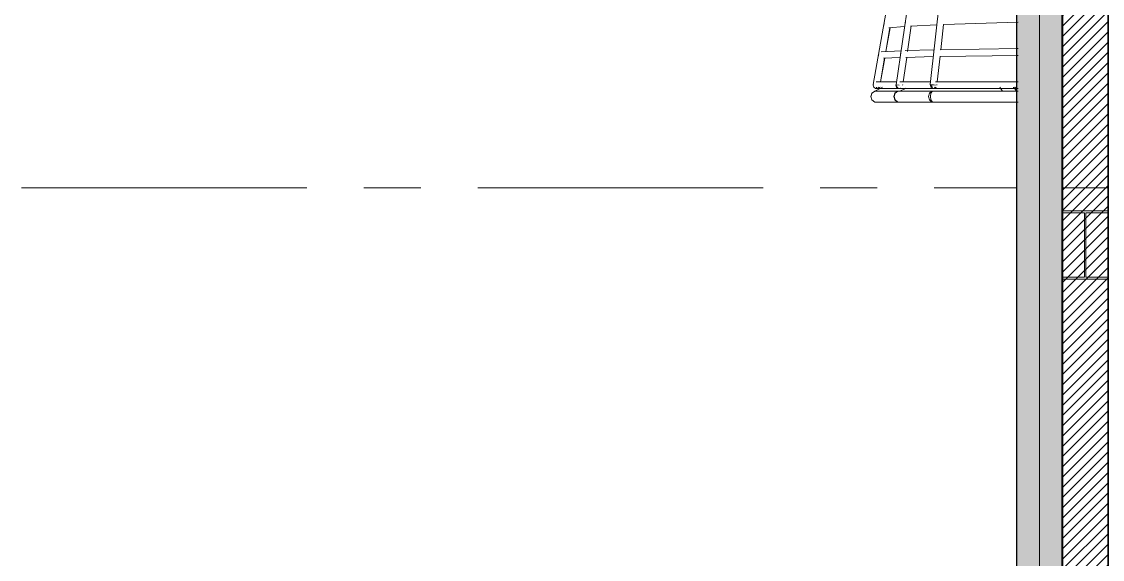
# Model space of a CAD drawing. Header units: millimetres. Extents: x 886808 to 1650903, y -1008069 to 230892.
# Drawn here: x 1015593 to 1020330, y -557378 to -555022 of the extents above; entities that cross this region are included whole.
import ezdxf
from ezdxf.xclip import XClip

# ---------------------------------------------------------------- set-up
doc = ezdxf.new("R2010")
doc.units = ezdxf.units.MM
doc.header["$XCLIPFRAME"] = 0
doc.linetypes.add('ACAD_ISO07W100', pattern=[3, 0, -3])
doc.linetypes.add('CENTER', pattern=[2, 1.25, -0.25, 0.25, -0.25])
doc.layers.get('0').update_dxf_attribs({"lineweight": 0})
for name, color, linetype, lineweight in [('01- NET TUONG- 242', 242, 'Continuous', 40), ('8l NET TO', 8, 'Continuous', 9), ('A-GENM', 13, 'Continuous', 5), ('A-GLAZ-CURT', 52, 'Continuous', 5), ('A-Wall', 113, 'Continuous', 30), ('A_Dim', 8, 'Continuous', 5), ('i_hatch', 250, 'Continuous', 0)]:
    doc.layers.add(name, color=color, linetype=linetype, lineweight=lineweight)
doc.layers.add('SCA1-ARC-1-concrete_block_1_c', color=141, linetype='Continuous')

# ---------------------------------------------------------------- blocks, each defined once
blk = doc.blocks.new('*U154')
at = {"linetype": 'ACAD_ISO07W100', "ltscale": 1000, "transparency": 33554636}
blk.add_wipeout([(0, 0), (0, 100), (13300, 100), (13300, 0)], dxfattribs=at)
at = {"layer": 'i_hatch', "transparency": 33554636}
h = blk.add_hatch(dxfattribs=at)
h.set_pattern_fill('BT-01', color=256, scale=10, angle=90, style=0, pattern_type=2)
h.set_pattern_definition([(140, (34848.997, -41770.634), (6.275213, 71.72602), [7.5, -82.5]), (85, (34849, -41770.634), (-75.21921, -13.87513), [6, -66]), (190.4514, (34849.52, -41764.66), (-68.94395, 57.85094), [6.37402, -70.11421]), (136.1842, (34829, -41770.63), (16.5519, 106.7241), [11.25, -123.75]), (186.6356, (34830.38, -41761.74), (-97.41179, 93.46627), [9.56103, -105.1713]), (81.1842, (34829, -41770.63), (-97.41186, 93.4662), [9, -99]), (111, (34833.997, -41760.634), (40.26189, 59.690705), [7.5, -82.5]), (56, (34834, -41760.634), (-72.515, 24.33153), [6, -66]), (161.4514, (34837.35, -41755.66), (-32.25305, 84.02226), [6.37402, -70.11421]), (127.5, (34848.997, -41770.634), (-33.289385, 1.215986), [0, -65.2, 0, -67, 0, -66.25]), (97.5, (34848.997, -41770.634), (-39.441171, 26.306954), [0, -38.2, 0, -63.7, 0, -25.25]), (57.5, (34848.997, -41792.934), (2.255487, 53.382244), [0, -25, 0, -78, 0, -103.5]), (47.5, (34848.997, -41802.934), (-10.0105, 58.318617), [0, -32.5, 0, -51.8, 0, -73.5]), (135, (34848.997, -41770.634), (-30.052038, -30.052038), []), (135, (34836.747, -41770.634), (-30.052038, -30.052038), [])])
h.paths.add_polyline_path([(13300, 0), (13300, 100), (0, 100), (0, 0)])
at = {"transparency": 33554636}
blk.add_lwpolyline([(0, 0), (0, 100), (13300, 100), (13300, 0)], close=True, dxfattribs=at)
blk = doc.blocks.new('*U155')
at = {"linetype": 'ACAD_ISO07W100', "ltscale": 1000, "transparency": 33554636}
blk.add_wipeout([(0, 0), (0, 100), (12500, 100), (12500, 0)], dxfattribs=at)
at = {"layer": 'i_hatch', "transparency": 33554636}
h = blk.add_hatch(dxfattribs=at)
h.set_pattern_fill('BT-01', color=256, scale=10, angle=90, style=0, pattern_type=2)
h.set_pattern_definition([(140, (34048.997, -41770.634), (6.275213, 71.72602), [7.5, -82.5]), (85, (34049, -41770.634), (-75.21921, -13.87513), [6, -66]), (190.4514, (34049.52, -41764.66), (-68.94395, 57.85094), [6.37402, -70.11421]), (136.1842, (34029, -41770.63), (16.5519, 106.7241), [11.25, -123.75]), (186.6356, (34030.38, -41761.74), (-97.41179, 93.46627), [9.56103, -105.1713]), (81.1842, (34029, -41770.63), (-97.41186, 93.4662), [9, -99]), (111, (34033.997, -41760.634), (40.26189, 59.690705), [7.5, -82.5]), (56, (34034, -41760.634), (-72.515, 24.33153), [6, -66]), (161.4514, (34037.35, -41755.66), (-32.25305, 84.02226), [6.37402, -70.11421]), (127.5, (34048.997, -41770.634), (-33.289385, 1.215986), [0, -65.2, 0, -67, 0, -66.25]), (97.5, (34048.997, -41770.634), (-39.441171, 26.306954), [0, -38.2, 0, -63.7, 0, -25.25]), (57.5, (34048.997, -41792.934), (2.255487, 53.382244), [0, -25, 0, -78, 0, -103.5]), (47.5, (34048.997, -41802.934), (-10.0105, 58.318617), [0, -32.5, 0, -51.8, 0, -73.5]), (135, (34048.997, -41770.634), (-30.052038, -30.052038), []), (135, (34036.747, -41770.634), (-30.052038, -30.052038), [])])
h.paths.add_polyline_path([(12500, 0), (12500, 100), (0, 100), (0, 0)])
at = {"transparency": 33554636}
blk.add_lwpolyline([(0, 0), (0, 100), (12500, 100), (12500, 0)], close=True, dxfattribs=at)
blk = doc.blocks.new('A$C721F1166')
at = {"layer": 'A-GLAZ-CURT', "transparency": 33554636}
blk.add_lwpolyline([(97, 9), (97, 291), (0, 291), (0, 300), (200, 300), (200, 291), (103, 291), (103, 9), (200, 9), (200, 0), (0, 0), (0, 9)], close=True, dxfattribs=at)
blk = doc.blocks.new('A$C41046D4A')
at = {"transparency": 33554636}
for p, q in [((8479.1, 1451.8), (7879.1, 5551.6)), ((8329.2, 1453), (7881.1, 5535.3)), ((8579, 1452.2), (8510.1, 1843.7)), ((7877.1, 1727.5), (8269.7, 1716.2)), ((8269.7, 1716.2), (8271.2, 1716.1)), ((8283.4, 1605.3), (8271.2, 1716.5)), ((8300.5, 1714.6), (8416.4, 1708.5)), ((8428.9, 1597.6), (8412.4, 1710.4)), ((8438.3, 1725), (8438.1, 1725.4)), ((8438.2, 1724.5), (8438.3, 1725)), ((8439.7, 1723.1), (8439.2, 1724.4)), ((8439.5, 1722.6), (8439.7, 1723.1)), ((8441.8, 1706.9), (8511.6, 1700.7)), ((8533.4, 1714.8), (8532.1, 1718.8)), ((8533.4, 1714.8), (8533.4, 1711.4)), ((8523.6, 1597.5), (8504.8, 1701.3)), ((8524.5, 1597.5), (8506.2, 1701.2)), ((7877.1, 1611.2), (8286.4, 1605.3)), ((7877.1, 1581.5), (8286.8, 1575.6)), ((8298.9, 1464), (8286.5, 1577.2)), ((8312.5, 1604.7), (8440.1, 1601.3)), ((8315.8, 1574.9), (8436.8, 1571.7)), ((8448.5, 1464), (8432.7, 1571.8)), ((8457.4, 1600.3), (8543.9, 1596.6)), ((8458.3, 1588.6), (8457.9, 1589.4)), ((8458.1, 1587.6), (8458.3, 1588.6)), ((8459.7, 1586.4), (8459.2, 1588)), ((8459.5, 1585.9), (8459.7, 1586.4)), ((8461.6, 1571.2), (8534.8, 1568.1)), ((8547.9, 1464), (8528.9, 1568.8)), ((8548, 1464), (8529.6, 1568.7)), ((8556.7, 1582.3), (8555.5, 1586)), ((8556.7, 1582.3), (8556.7, 1579)), ((7863.3, 1434.9), (8020.1, 1434.9)), ((8319.3, 1423.5), (7869.3, 1423.5)), ((7959.5, 1435.5), (7869.7, 1435.5)), ((7877.1, 1464.6), (8303.9, 1464.6)), ((7877.1, 1464), (8305.9, 1464)), ((7963.3, 1441), (7951.1, 1423.5)), ((7959.8, 1435.9), (7952.9, 1441)), ((7960.5, 1435.6), (7953, 1441)), ((7959.9, 1435.5), (7959.5, 1435.5)), ((7960.3, 1435.5), (7959.8, 1435.9)), ((7960.3, 1435.5), (7959.9, 1435.5)), ((7960.4, 1435.5), (7960.3, 1435.5)), ((7965, 1435.5), (7960.4, 1435.5)), ((7965.1, 1435.6), (7960.5, 1435.6)), ((7965, 1441), (7965, 1435.5)), ((7965.1, 1435.5), (7965, 1435.5)), ((7965, 1435.5), (7965, 1435.5)), ((7965.1, 1435.5), (8020.5, 1435.5)), ((8024.3, 1441), (8012.2, 1423.5)), ((8439.3, 1434.9), (8020.1, 1434.9)), ((8020.5, 1435.5), (8310.9, 1435.5)), ((8300.5, 1449.8), (8300.2, 1452.3)), ((8310.9, 1435.5), (8304.1, 1441)), ((8306.7, 1449.8), (8315.5, 1450.9)), ((8312.4, 1435.5), (8308.3, 1441)), ((8312.4, 1435.5), (8310.9, 1435.5)), ((8317.6, 1435.5), (8312.4, 1435.5)), ((8315, 1449.8), (8314.9, 1450.8)), ((8315.5, 1450.9), (8324.2, 1451.6)), ((8321.7, 1441), (8317.6, 1435.5)), ((8319.1, 1435.5), (8317.6, 1435.5)), ((8320.5, 1436.6), (8319.1, 1435.5)), ((8319.1, 1435.5), (8438.2, 1435.5)), ((8319.3, 1423.5), (8326.2, 1414.5)), ((8319.3, 1423.5), (8321.9, 1423.5)), ((8323.3, 1449.8), (8321.7, 1441)), ((8321.9, 1423.5), (8333.1, 1414.5)), ((8321.9, 1423.5), (8471.9, 1423.5)), ((8323, 1451.5), (8323.3, 1449.8)), ((8329, 1450.9), (8323.3, 1449.8)), ((8323.3, 1449.8), (8328.4, 1449.8)), ((8323.3, 1449.8), (8328.4, 1449.8)), ((8323.3, 1449.8), (8328.4, 1449.8)), ((8325.9, 1441), (8323.4, 1438.9)), ((8324.2, 1451.6), (8329.3, 1451.6)), ((8326.2, 1442.2), (8325.9, 1441)), ((8328.4, 1449.8), (8326.5, 1443.1)), ((8327.7, 1452.3), (8328.4, 1449.8)), ((8327.9, 1464.6), (8460.3, 1464.6)), ((8328, 1464), (8462.7, 1464)), ((8329.3, 1451.6), (8329, 1450.9)), ((8329.3, 1451.6), (8329.3, 1452.3)), ((8438.2, 1435.5), (8436.2, 1436.5)), ((8462.1, 1423.5), (8438.2, 1435.5)), ((8438.2, 1435.5), (8460.4, 1435.5)), ((8439.3, 1434.9), (8463.1, 1434.9)), ((8450.6, 1449.8), (8450.2, 1452.3)), ((8459.1, 1436.5), (8460.4, 1435.5)), ((8460.9, 1435.5), (8459.6, 1436.5)), ((8460.2, 1436.5), (8463.1, 1434.9)), ((8460.4, 1435.5), (8460.9, 1435.5)), ((8460.9, 1435.5), (8462, 1435.5)), ((8465, 1435.5), (8462, 1435.5)), ((8463.1, 1434.9), (8471.3, 1436.5)), ((8465, 1449.8), (8477.9, 1451.7)), ((8465, 1436.5), (8465, 1435.5)), ((8466.1, 1435.5), (8465, 1435.5)), ((8469.1, 1435.5), (8466.1, 1435.5)), ((8470.4, 1436.5), (8469.1, 1435.5)), ((8469.6, 1435.5), (8469.1, 1435.5)), ((8469.6, 1435.5), (8470.9, 1436.5)), ((8469.6, 1435.5), (8548.9, 1435.5)), ((8471.3, 1436.5), (8475.1, 1441)), ((8471.9, 1437.2), (8476.9, 1441)), ((8471.9, 1423.5), (8483.1, 1414.5)), ((8471.9, 1423.5), (8472.6, 1423.5)), ((8472.6, 1423.5), (8484.9, 1414.5)), ((8472.6, 1423.5), (8572.6, 1423.5)), ((8475.9, 1441), (8473.4, 1438.9)), ((8476.2, 1442.2), (8475.9, 1441)), ((8476.2, 1442.2), (8477, 1443.1)), ((8477.5, 1446.5), (8476.5, 1443.1)), ((8476.9, 1441), (8479.7, 1449.8)), ((8477, 1443.1), (8477.5, 1446.5)), ((8477.3, 1464), (8567.1, 1464)), ((8478.4, 1449.8), (8477.5, 1446.5)), ((8478.2, 1452.3), (8477.6, 1453.6)), ((8477.8, 1451.8), (8478.4, 1449.8)), ((8477.9, 1449.8), (8478.2, 1452.3)), ((8477.9, 1451.7), (8479.1, 1451.8)), ((8478.4, 1449.8), (8479.7, 1449.8)), ((8478.4, 1449.8), (8479.7, 1449.8)), ((8478.4, 1449.8), (8479.7, 1449.8)), ((8479.7, 1449.8), (8479.1, 1451.8)), ((8479.1, 1451.8), (8479.1, 1451.8)), ((8548.9, 1435.5), (8538, 1441)), ((8548.9, 1435.5), (8560.4, 1435.5)), ((8572.7, 1423.5), (8548.9, 1435.5)), ((8549.5, 1441), (8549.4, 1441)), ((8560.1, 1435.6), (8549.5, 1441)), ((8557.7, 1437.4), (8552.9, 1441)), ((8558.5, 1436.8), (8553, 1441)), ((8560.4, 1435.6), (8553.1, 1441)), ((8560.1, 1435.6), (8558.5, 1436.8)), ((8560.2, 1435.6), (8560.1, 1435.6)), ((8569.3, 1435.6), (8560.2, 1435.6)), ((8560.4, 1435.5), (8560.3, 1435.6)), ((8560.4, 1435.5), (8560.4, 1435.6)), ((8569.6, 1435.5), (8560.4, 1435.5)), ((8560.4, 1435.5), (8560.4, 1435.5)), ((8565, 1441), (8565, 1435.6)), ((8565, 1435.6), (8565, 1435.5)), ((8576.7, 1441), (8569.3, 1435.6)), ((8569.6, 1435.5), (8577.1, 1441)), ((8576.9, 1441), (8569.6, 1435.5)), ((8569.6, 1435.5), (8569.6, 1435.5)), ((8572.6, 1423.5), (8572.7, 1423.5)), ((8572.6, 1423.5), (8572.7, 1423.4)), ((8572.7, 1423.5), (8572.9, 1423.4)), ((8572.7, 1423.4), (8573, 1423.4)), ((8572.7, 1423.4), (8584.9, 1414.5)), ((8572.9, 1423.4), (8578.1, 1419.7)), ((8573, 1423.4), (8585.1, 1414.4)), ((8579.7, 1449.8), (8576.9, 1441)), ((8577.1, 1441), (8580, 1449.8)), ((8578.4, 1452.1), (8579, 1452.2)), ((8580, 1449.8), (8578.9, 1453.2)), ((8579, 1452.2), (8579.3, 1451.2)), ((8579.3, 1451.2), (8579.7, 1449.8)), ((7869.3, 1376), (8319.3, 1376)), ((8326.2, 1385.1), (8319.3, 1376)), ((8321.9, 1376), (8319.3, 1376)), ((8333.1, 1385.1), (8321.9, 1376)), ((8321.9, 1376), (8471.9, 1376)), ((8326.2, 1414.5), (8328.9, 1399.8)), ((8328.9, 1399.8), (8326.2, 1385.1)), ((8333.1, 1414.5), (8337.4, 1399.8)), ((8337.4, 1399.8), (8333.1, 1385.1)), ((8483.1, 1385.1), (8471.9, 1376)), ((8472.6, 1376), (8471.9, 1376)), ((8484.9, 1385.1), (8472.6, 1376)), ((8472.6, 1376), (8572.6, 1376)), ((8483.1, 1414.5), (8487.4, 1399.8)), ((8487.4, 1399.8), (8483.1, 1385.1)), ((8485.7, 1411.7), (8483.6, 1412.8)), ((8484.9, 1414.5), (8489.6, 1399.8)), ((8489.6, 1399.8), (8484.9, 1385.1)), ((8584.9, 1385.1), (8572.6, 1376)), ((8572.7, 1376), (8572.6, 1376)), ((8585.2, 1385.1), (8572.7, 1376)), ((8578.1, 1419.7), (8585.2, 1414.5)), ((8584.9, 1414.5), (8589.6, 1399.8)), ((8589.6, 1399.8), (8584.9, 1385.1)), ((8585.1, 1414.4), (8588.8, 1402.2)), ((8585.2, 1414.5), (8590, 1399.8)), ((8590, 1399.8), (8585.2, 1385.1))]:
    blk.add_line(p, q, dxfattribs=at)
blk = doc.blocks.new('*U156')
at = {"linetype": 'ByBlock', "transparency": 33554636}
h = blk.add_hatch(dxfattribs=at)
h.set_pattern_fill('ANSI31', color=8, scale=10, angle=90, style=0)
h.set_pattern_definition([(135, (99.99, 11200), (-22.45064, -22.45064), [])])
h.paths.add_polyline_path([(0, 0), (200, 0), (200, 12200), (0, 12200)])
at = {"layer": '01- NET TUONG- 242', "linetype": 'ByBlock', "transparency": 33554636}
blk.add_lwpolyline([(0, 0), (200, 0), (200, 12200), (0, 12200)], close=True, dxfattribs=at)

msp = doc.modelspace()

# ---------------------------------------------------------------- linework, layer by layer
at = {"layer": '8l NET TO', "color": 251, "linetype": 'CENTER', "ltscale": 1000, "true_color": 0x636466, "transparency": 33554636}
for p, q in [((1020154.8, -567025.6), (1020154.8, -548441.2)), ((1015593, -555750.4), (1060209.9, -555750.4))]:
    msp.add_line(p, q, dxfattribs=at)
at = {"layer": 'A-GENM', "transparency": 33554636}
for p, q in [((1020004.8, -555428.5), (1020004.8, -555430.4)), ((1020054.8, -555428.5), (1020004.8, -555428.5)), ((1020004.8, -555430.4), (1020004.8, -555436.1)), ((1020054.8, -555430.4), (1020004.8, -555430.4)), ((1020004.8, -555436.1), (1020004.8, -555445.6)), ((1020054.8, -555436.1), (1020004.8, -555436.1)), ((1020054.8, -555428.5), (1020054.8, -555430.4)), ((1020084.8, -555428.5), (1020054.8, -555428.5)), ((1020054.8, -555430.4), (1020054.8, -555428.5)), ((1020054.8, -555430.4), (1020054.8, -555436.1)), ((1020084.8, -555430.4), (1020054.8, -555430.4)), ((1020054.8, -555436.1), (1020054.8, -555430.4)), ((1020054.8, -555436.1), (1020054.8, -555445.6)), ((1020084.8, -555436.1), (1020054.8, -555436.1)), ((1020054.8, -555445.6), (1020054.8, -555436.1)), ((1020084.8, -555430.4), (1020084.8, -555428.5)), ((1020084.8, -555436.1), (1020084.8, -555430.4)), ((1020084.8, -555445.6), (1020084.8, -555436.1)), ((1020004.8, -555445.6), (1020004.8, -555458.9)), ((1020054.8, -555445.6), (1020004.8, -555445.6)), ((1020004.8, -555458.9), (1020004.8, -555480.9)), ((1020054.8, -555458.9), (1020004.8, -555458.9)), ((1020004.8, -555480.9), (1020004.8, -555507.1)), ((1020054.8, -555480.9), (1020004.8, -555480.9)), ((1020054.8, -555445.6), (1020054.8, -555458.9)), ((1020084.8, -555445.6), (1020054.8, -555445.6)), ((1020054.8, -555458.9), (1020054.8, -555445.6)), ((1020054.8, -555458.9), (1020054.8, -555480.9)), ((1020084.8, -555458.9), (1020054.8, -555458.9)), ((1020054.8, -555480.9), (1020054.8, -555458.9)), ((1020054.8, -555480.9), (1020054.8, -555507.1)), ((1020084.8, -555480.9), (1020054.8, -555480.9)), ((1020054.8, -555507.1), (1020054.8, -555480.9)), ((1020084.8, -555458.9), (1020084.8, -555445.6)), ((1020084.8, -555480.9), (1020084.8, -555458.9)), ((1020084.8, -555507.1), (1020084.8, -555480.9)), ((1020004.8, -555507.1), (1020004.8, -555537.7)), ((1020054.8, -555507.1), (1020004.8, -555507.1)), ((1020054.8, -555507.1), (1020054.8, -555537.7)), ((1020084.8, -555507.1), (1020054.8, -555507.1)), ((1020054.8, -555537.7), (1020054.8, -555507.1)), ((1020084.8, -555537.7), (1020084.8, -555507.1)), ((1020004.8, -555537.7), (1020004.8, -555572.7)), ((1020054.8, -555537.7), (1020004.8, -555537.7)), ((1020004.8, -555572.7), (1020004.8, -555611.1)), ((1020054.8, -555572.7), (1020004.8, -555572.7)), ((1020054.8, -555537.7), (1020054.8, -555572.7)), ((1020084.8, -555537.7), (1020054.8, -555537.7)), ((1020054.8, -555572.7), (1020054.8, -555537.7)), ((1020054.8, -555572.7), (1020054.8, -555611.1)), ((1020084.8, -555572.7), (1020054.8, -555572.7)), ((1020054.8, -555611.1), (1020054.8, -555572.7)), ((1020084.8, -555572.7), (1020084.8, -555537.7)), ((1020084.8, -555611.1), (1020084.8, -555572.7)), ((1020004.8, -555611.1), (1020004.8, -555652.1)), ((1020054.8, -555611.1), (1020004.8, -555611.1)), ((1020054.8, -555611.1), (1020054.8, -555652.1)), ((1020084.8, -555611.1), (1020054.8, -555611.1)), ((1020054.8, -555652.1), (1020054.8, -555611.1)), ((1020084.8, -555652.1), (1020084.8, -555611.1)), ((1020004.8, -555652.1), (1020004.8, -555695.8)), ((1020054.8, -555652.1), (1020004.8, -555652.1)), ((1020054.8, -555652.1), (1020054.8, -555695.8)), ((1020084.8, -555652.1), (1020054.8, -555652.1)), ((1020054.8, -555695.8), (1020054.8, -555652.1)), ((1020084.8, -555695.8), (1020084.8, -555652.1)), ((1020004.8, -555695.8), (1020004.8, -555742.2)), ((1020054.8, -555695.8), (1020004.8, -555695.8)), ((1020054.8, -555695.8), (1020054.8, -555742.2)), ((1020084.8, -555695.8), (1020054.8, -555695.8)), ((1020054.8, -555742.2), (1020054.8, -555695.8)), ((1020084.8, -555742.2), (1020084.8, -555695.8)), ((1020004.8, -555742.2), (1020004.8, -555785.3)), ((1020054.8, -555742.2), (1020004.8, -555742.2)), ((1020054.8, -555742.2), (1020054.8, -555785.3)), ((1020084.8, -555742.2), (1020054.8, -555742.2)), ((1020054.8, -555785.3), (1020054.8, -555742.2)), ((1020084.8, -555785.3), (1020084.8, -555742.2)), ((1020004.8, -555785.3), (1020004.8, -555826.8)), ((1020054.8, -555785.3), (1020004.8, -555785.3)), ((1020054.8, -555785.3), (1020054.8, -555826.8)), ((1020084.8, -555785.3), (1020054.8, -555785.3)), ((1020054.8, -555826.8), (1020054.8, -555785.3)), ((1020084.8, -555826.8), (1020084.8, -555785.3)), ((1020004.8, -555826.8), (1020004.8, -555866.7)), ((1020054.8, -555826.8), (1020004.8, -555826.8)), ((1020054.8, -555826.8), (1020054.8, -555866.7)), ((1020084.8, -555826.8), (1020054.8, -555826.8)), ((1020054.8, -555866.7), (1020054.8, -555826.8)), ((1020084.8, -555866.7), (1020084.8, -555826.8)), ((1020004.8, -555866.7), (1020004.8, -555904.9)), ((1020054.8, -555866.7), (1020004.8, -555866.7)), ((1020004.8, -555904.9), (1020004.8, -555940.1)), ((1020054.8, -555904.9), (1020004.8, -555904.9)), ((1020054.8, -555866.7), (1020054.8, -555904.9)), ((1020084.8, -555866.7), (1020054.8, -555866.7)), ((1020054.8, -555904.9), (1020054.8, -555866.7)), ((1020054.8, -555904.9), (1020054.8, -555940.1)), ((1020084.8, -555904.9), (1020054.8, -555904.9)), ((1020054.8, -555940.1), (1020054.8, -555904.9)), ((1020084.8, -555904.9), (1020084.8, -555866.7)), ((1020084.8, -555940.1), (1020084.8, -555904.9)), ((1020004.8, -555940.1), (1020004.8, -555971)), ((1020054.8, -555940.1), (1020004.8, -555940.1)), ((1020054.8, -555940.1), (1020054.8, -555971)), ((1020084.8, -555940.1), (1020054.8, -555940.1)), ((1020054.8, -555971), (1020054.8, -555940.1)), ((1020084.8, -555971), (1020084.8, -555940.1)), ((1020004.8, -555971), (1020004.8, -555997.6)), ((1020054.8, -555971), (1020004.8, -555971)), ((1020004.8, -555997.6), (1020004.8, -556019.9)), ((1020054.8, -555997.6), (1020004.8, -555997.6)), ((1020054.8, -555971), (1020054.8, -555997.6)), ((1020084.8, -555971), (1020054.8, -555971)), ((1020054.8, -555997.6), (1020054.8, -555971)), ((1020054.8, -555997.6), (1020054.8, -556019.9)), ((1020084.8, -555997.6), (1020054.8, -555997.6)), ((1020054.8, -556019.9), (1020054.8, -555997.6)), ((1020084.8, -555997.6), (1020084.8, -555971)), ((1020084.8, -556019.9), (1020084.8, -555997.6)), ((1020004.8, -556019.9), (1020004.8, -556037.5)), ((1020054.8, -556019.9), (1020004.8, -556019.9)), ((1020004.8, -556037.5), (1020004.8, -556050)), ((1020054.8, -556037.5), (1020004.8, -556037.5)), ((1020004.8, -556050), (1020004.8, -556057.6)), ((1020054.8, -556050), (1020004.8, -556050)), ((1020054.8, -556019.9), (1020054.8, -556037.5)), ((1020084.8, -556019.9), (1020054.8, -556019.9)), ((1020054.8, -556037.5), (1020054.8, -556019.9)), ((1020054.8, -556037.5), (1020054.8, -556050)), ((1020084.8, -556037.5), (1020054.8, -556037.5)), ((1020054.8, -556050), (1020054.8, -556037.5)), ((1020054.8, -556050), (1020054.8, -556057.6)), ((1020084.8, -556050), (1020054.8, -556050)), ((1020054.8, -556057.6), (1020054.8, -556050)), ((1020084.8, -556037.5), (1020084.8, -556019.9)), ((1020084.8, -556050), (1020084.8, -556037.5)), ((1020084.8, -556057.6), (1020084.8, -556050)), ((1020004.8, -556057.6), (1020004.8, -556060.1)), ((1020054.8, -556057.6), (1020004.8, -556057.6)), ((1020054.8, -556060.1), (1020004.8, -556060.1)), ((1020054.8, -556057.6), (1020054.8, -556060.1)), ((1020084.8, -556057.6), (1020054.8, -556057.6)), ((1020054.8, -556060.1), (1020054.8, -556057.6)), ((1020084.8, -556060.1), (1020054.8, -556060.1)), ((1020084.8, -556060.1), (1020084.8, -556057.6)), ((1020034.8, -556183.6), (1020034.8, -556186.1)), ((1020084.8, -556183.6), (1020034.8, -556183.6)), ((1020034.8, -556186.1), (1020034.8, -556188.5)), ((1020084.8, -556186.1), (1020034.8, -556186.1)), ((1020034.8, -556188.5), (1020034.8, -556190)), ((1020084.8, -556188.5), (1020034.8, -556188.5)), ((1020034.8, -556190), (1020034.8, -556194.4)), ((1020084.8, -556190), (1020034.8, -556190)), ((1020034.8, -556194.4), (1020034.8, -556211.4)), ((1020084.8, -556194.4), (1020034.8, -556194.4)), ((1020084.8, -556186.1), (1020084.8, -556183.6)), ((1020084.8, -556188.5), (1020084.8, -556186.1)), ((1020084.8, -556190), (1020084.8, -556188.5)), ((1020084.8, -556194.4), (1020084.8, -556190)), ((1020084.8, -556211.4), (1020084.8, -556194.4)), ((1020034.8, -556211.4), (1020034.8, -556215.2)), ((1020084.8, -556211.4), (1020034.8, -556211.4)), ((1020034.8, -556215.2), (1020034.8, -556222.1)), ((1020084.8, -556215.2), (1020034.8, -556215.2)), ((1020034.8, -556222.1), (1020034.8, -556222.5)), ((1020084.8, -556222.1), (1020034.8, -556222.1)), ((1020084.8, -556222.5), (1020034.8, -556222.5)), ((1020034.8, -556224.9), (1020034.8, -556226.4)), ((1020084.8, -556224.9), (1020034.8, -556224.9)), ((1020084.8, -556226.4), (1020034.8, -556226.4)), ((1020034.8, -556227.3), (1020034.8, -556230)), ((1020084.8, -556227.3), (1020034.8, -556227.3)), ((1020034.8, -556230), (1020034.8, -556238)), ((1020084.8, -556230), (1020034.8, -556230)), ((1020034.8, -556238), (1020034.8, -556252.2)), ((1020084.8, -556238), (1020034.8, -556238)), ((1020084.8, -556215.2), (1020084.8, -556211.4)), ((1020084.8, -556222.1), (1020084.8, -556215.2)), ((1020084.8, -556222.5), (1020084.8, -556222.1)), ((1020084.8, -556226.4), (1020084.8, -556224.9)), ((1020084.8, -556230), (1020084.8, -556227.3)), ((1020084.8, -556238), (1020084.8, -556230)), ((1020084.8, -556252.2), (1020084.8, -556238)), ((1020034.8, -556252.2), (1020034.8, -556273.3)), ((1020084.8, -556252.2), (1020034.8, -556252.2)), ((1020034.8, -556273.3), (1020034.8, -556275.9)), ((1020084.8, -556273.3), (1020034.8, -556273.3)), ((1020034.8, -556275.9), (1020034.8, -556291.5)), ((1020084.8, -556275.9), (1020034.8, -556275.9)), ((1020084.8, -556273.3), (1020084.8, -556252.2)), ((1020084.8, -556275.9), (1020084.8, -556273.3)), ((1020084.8, -556291.5), (1020084.8, -556275.9)), ((1020034.8, -556291.5), (1020034.8, -556315.9)), ((1020084.8, -556291.5), (1020034.8, -556291.5)), ((1020034.8, -556315.9), (1020034.8, -556351.8)), ((1020084.8, -556315.9), (1020034.8, -556315.9)), ((1020084.8, -556315.9), (1020084.8, -556291.5)), ((1020084.8, -556351.8), (1020084.8, -556315.9)), ((1020034.8, -556351.8), (1020034.8, -556365.7)), ((1020084.8, -556351.8), (1020034.8, -556351.8)), ((1020034.8, -556365.7), (1020034.8, -556380.4)), ((1020084.8, -556365.7), (1020034.8, -556365.7)), ((1020034.8, -556380.4), (1020034.8, -556382.8)), ((1020084.8, -556380.4), (1020034.8, -556380.4)), ((1020084.8, -556382.8), (1020034.8, -556382.8)), ((1020084.8, -556365.7), (1020084.8, -556351.8)), ((1020084.8, -556380.4), (1020084.8, -556365.7)), ((1020084.8, -556382.8), (1020084.8, -556380.4))]:
    msp.add_line(p, q, dxfattribs=at)
at = {"layer": 'A-Wall', "transparency": 33554636}
for points in [[(1019954.8, -559300.4), (1019954.8, -551050.4), (1020054.8, -551050.4), (1020054.8, -559300.4)], [(1020154.8, -555550.4), (1020154.8, -551350.4), (1041169.8, -551350.4)]]:
    msp.add_lwpolyline(points, dxfattribs=at)

# ---------------------------------------------------------------- next in the draw order: block references
at = {"transparency": 33554636, "xscale": -1, "rotation": 270}
msp.add_blockref('*U154', (1020054.8, -563550.4), dxfattribs=at)

# ---------------------------------------------------------------- next in the draw order: block references
msp.add_blockref('*U155', (1019954.8, -563550.4), dxfattribs=at)
at = {"layer": 'A_Dim', "transparency": 33554636, "xscale": -1}
msp.add_blockref('A$C721F1166', (1020354.8, -556150.4), dxfattribs=at)
at = {"layer": 'SCA1-ARC-1-concrete_block_1_c', "linetype": 'ByBlock', "transparency": 33554636, "xscale": -1}
msp.add_blockref('*U156', (1020354.8, -563550.4), dxfattribs=at)

# ---------------------------------------------------------------- next in the draw order: block references
at = {"layer": 'A_Dim', "transparency": 33554636}
ref = msp.add_blockref('A$C41046D4A', (1027904.8, -556750.4), dxfattribs=dict(at, xscale=-1))
XClip(ref).set_block_clipping_path([(7944.7052059199, 1241.2648953073), (9874.5397718078, 7773.7172164002)])

doc.saveas('drawing.dxf')
